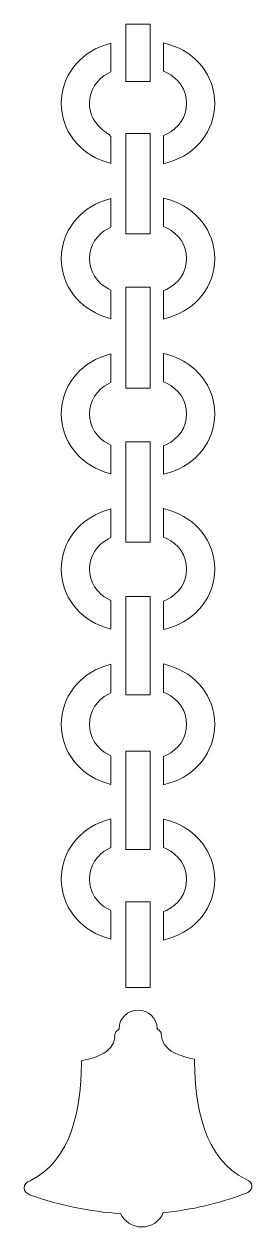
# Model space of a CAD drawing. Header units: millimetres. Extents: x -21 to 21, y -111 to 111.
import ezdxf

# ---------------------------------------------------------------- set-up
doc = ezdxf.new("R2010")
doc.units = ezdxf.units.MM
doc.header["$MEASUREMENT"] = 0
doc.layers.add('Layer 1', color=7, linetype='Continuous')

msp = doc.modelspace()

# ---------------------------------------------------------------- linework, layer by layer
at = {"layer": 'Layer 1', "color": 250, "lineweight": 20}
for points, knots in [([(-2.2864, 110.8958), (-2.2864, 110.8958), (2.1853, 110.8958), (2.1853, 110.8958), (2.1853, 110.8958), (2.1853, 100.3091), (2.1853, 100.3091), (2.1853, 100.3091), (-2.2864, 100.3091), (-2.2864, 100.3091), (-2.2864, 100.3091), (-2.2864, 110.8958), (-2.2864, 110.8958)], [0, 0, 0, 0, 0.25, 0.25, 0.25, 0.5, 0.5, 0.5, 0.75, 0.75, 0.75, 1, 1, 1, 1]), ([(-5.038, 89.8178), (-5.038, 89.8178), (-5.038, 85.1726), (-5.038, 85.1726), (-5.038, 85.1726), (-6.1683, 85.5409), (-6.1683, 85.5409), (-10.8449, 87.0648), (-14.2095, 91.2918), (-14.2095, 96.2713), (-14.2095, 101.2509), (-10.845, 105.4772), (-6.1683, 107.001), (-6.1683, 107.001), (-5.038, 107.3694), (-5.038, 107.3694), (-5.038, 107.3694), (-5.038, 102.0745), (-5.038, 102.0745), (-5.038, 102.0745), (-5.508, 101.8341), (-5.508, 101.8341), (-7.6129, 100.7573), (-9.0218, 98.6615), (-9.0218, 96.2713), (-9.0218, 94.6409), (-8.3419, 93.2181), (-7.2483, 92.0389), (-6.8713, 91.6325), (-6.4498, 91.26), (-6.0018, 90.9334), (-5.8706, 90.8378), (-5.7365, 90.7458), (-5.5995, 90.6585), (-5.5627, 90.635), (-5.5256, 90.612), (-5.4884, 90.5891), (-5.4739, 90.5802), (-5.4595, 90.5713), (-5.4451, 90.5622), (-5.4269, 90.5506), (-5.4091, 90.5385), (-5.3917, 90.5257), (-5.3451, 90.4915), (-5.3021, 90.4529), (-5.2632, 90.4103), (-5.1032, 90.2348), (-5.0338, 90.0237), (-5.038, 89.8178)], [0, 0, 0, 0, 0.0625, 0.0625, 0.0625, 0.125, 0.125, 0.125, 0.1875, 0.1875, 0.1875, 0.25, 0.25, 0.25, 0.3125, 0.3125, 0.3125, 0.375, 0.375, 0.375, 0.4375, 0.4375, 0.4375, 0.5, 0.5, 0.5, 0.5625, 0.5625, 0.5625, 0.625, 0.625, 0.625, 0.6875, 0.6875, 0.6875, 0.75, 0.75, 0.75, 0.8125, 0.8125, 0.8125, 0.875, 0.875, 0.875, 0.9375, 0.9375, 0.9375, 1, 1, 1, 1]), ([(5.7882, 107.0885), (10.5992, 105.6474), (14.1077, 101.3583), (14.1077, 96.2713), (14.1077, 91.1846), (10.5987, 86.8961), (5.7883, 85.4548), (5.7883, 85.4548), (4.6776, 85.1221), (4.6776, 85.1221), (4.6776, 85.1221), (4.6776, 90.3643), (4.6776, 90.3643), (4.6776, 90.3643), (5.1767, 90.5964), (5.1767, 90.5964), (7.401, 91.6308), (8.92, 93.7887), (8.92, 96.2713), (8.92, 98.754), (7.4016, 100.9107), (5.1769, 101.9446), (5.1769, 101.9446), (4.6776, 102.1766), (4.6776, 102.1766), (4.6776, 102.1766), (4.6776, 107.4211), (4.6776, 107.4211), (4.6776, 107.4211), (5.7882, 107.0885), (5.7882, 107.0885)], [0, 0, 0, 0, 0.1, 0.1, 0.1, 0.2, 0.2, 0.2, 0.3, 0.3, 0.3, 0.4, 0.4, 0.4, 0.5, 0.5, 0.5, 0.6, 0.6, 0.6, 0.7, 0.7, 0.7, 0.8, 0.8, 0.8, 0.9, 0.9, 0.9, 1, 1, 1, 1]), ([(-2.2864, 90.6915), (-2.2864, 90.6915), (2.1853, 90.6915), (2.1853, 90.6915), (2.1853, 90.6915), (2.1853, 72.171), (2.1853, 72.171), (2.1853, 72.171), (-2.2864, 72.171), (-2.2864, 72.171), (-2.2864, 72.171), (-2.2864, 90.6915), (-2.2864, 90.6915)], [0, 0, 0, 0, 0.25, 0.25, 0.25, 0.5, 0.5, 0.5, 0.75, 0.75, 0.75, 1, 1, 1, 1]), ([(-6.1681, 56.8995), (-10.8449, 58.4217), (-14.2095, 62.6497), (-14.2095, 67.6286), (-14.2095, 72.6081), (-10.8449, 76.835), (-6.1683, 78.359), (-6.1683, 78.359), (-5.038, 78.7273), (-5.038, 78.7273), (-5.038, 78.7273), (-5.038, 73.4309), (-5.038, 73.4309), (-5.038, 73.4309), (-5.5081, 73.1906), (-5.5081, 73.1906), (-7.6135, 72.1143), (-9.0218, 70.0189), (-9.0218, 67.6286), (-9.0218, 65.2381), (-7.6135, 63.1426), (-5.5081, 62.0663), (-5.5081, 62.0663), (-5.038, 61.826), (-5.038, 61.826), (-5.038, 61.826), (-5.038, 56.5317), (-5.038, 56.5317), (-5.038, 56.5317), (-6.1681, 56.8995), (-6.1681, 56.8995)], [0, 0, 0, 0, 0.1, 0.1, 0.1, 0.2, 0.2, 0.2, 0.3, 0.3, 0.3, 0.4, 0.4, 0.4, 0.5, 0.5, 0.5, 0.6, 0.6, 0.6, 0.7, 0.7, 0.7, 0.8, 0.8, 0.8, 0.9, 0.9, 0.9, 1, 1, 1, 1]), ([(5.7883, 78.445), (10.5992, 77.0036), (14.1077, 72.7157), (14.1077, 67.6286), (14.1077, 62.5418), (10.5989, 58.2531), (5.7883, 56.8121), (5.7883, 56.8121), (4.6776, 56.4794), (4.6776, 56.4794), (4.6776, 56.4794), (4.6776, 61.7215), (4.6776, 61.7215), (4.6776, 61.7215), (5.1766, 61.9537), (5.1766, 61.9537), (7.4009, 62.9886), (8.92, 65.1456), (8.92, 67.6286), (8.92, 70.1114), (7.4007, 72.2685), (5.1765, 73.3035), (5.1765, 73.3035), (4.6776, 73.5357), (4.6776, 73.5357), (4.6776, 73.5357), (4.6776, 78.7778), (4.6776, 78.7778), (4.6776, 78.7778), (5.7883, 78.445), (5.7883, 78.445)], [0, 0, 0, 0, 0.1, 0.1, 0.1, 0.2, 0.2, 0.2, 0.3, 0.3, 0.3, 0.4, 0.4, 0.4, 0.5, 0.5, 0.5, 0.6, 0.6, 0.6, 0.7, 0.7, 0.7, 0.8, 0.8, 0.8, 0.9, 0.9, 0.9, 1, 1, 1, 1]), ([(-2.2864, 62.3687), (-2.2864, 62.3687), (2.1853, 62.3687), (2.1853, 62.3687), (2.1853, 62.3687), (2.1853, 43.7401), (2.1853, 43.7401), (2.1853, 43.7401), (-2.2864, 43.7401), (-2.2864, 43.7401), (-2.2864, 43.7401), (-2.2864, 62.3687), (-2.2864, 62.3687)], [0, 0, 0, 0, 0.25, 0.25, 0.25, 0.5, 0.5, 0.5, 0.75, 0.75, 0.75, 1, 1, 1, 1]), ([(-6.1683, 28.2561), (-10.8444, 29.7798), (-14.2095, 34.0066), (-14.2095, 38.9856), (-14.2095, 43.9654), (-10.845, 48.1921), (-6.1684, 49.7163), (-6.1684, 49.7163), (-5.038, 50.0847), (-5.038, 50.0847), (-5.038, 50.0847), (-5.038, 44.7878), (-5.038, 44.7878), (-5.038, 44.7878), (-5.5084, 44.5475), (-5.5084, 44.5475), (-7.6139, 43.4718), (-9.0218, 41.3757), (-9.0218, 38.9856), (-9.0218, 36.5953), (-7.6128, 34.4995), (-5.508, 33.4228), (-5.508, 33.4228), (-5.038, 33.1823), (-5.038, 33.1823), (-5.038, 33.1823), (-5.038, 27.8878), (-5.038, 27.8878), (-5.038, 27.8878), (-6.1683, 28.2561), (-6.1683, 28.2561)], [0, 0, 0, 0, 0.1, 0.1, 0.1, 0.2, 0.2, 0.2, 0.3, 0.3, 0.3, 0.4, 0.4, 0.4, 0.5, 0.5, 0.5, 0.6, 0.6, 0.6, 0.7, 0.7, 0.7, 0.8, 0.8, 0.8, 0.9, 0.9, 0.9, 1, 1, 1, 1]), ([(5.7885, 49.8037), (10.5987, 48.361), (14.1077, 44.0726), (14.1077, 38.9856), (14.1077, 33.8983), (10.599, 29.6106), (5.7885, 28.1684), (5.7885, 28.1684), (4.6776, 27.8354), (4.6776, 27.8354), (4.6776, 27.8354), (4.6776, 33.0805), (4.6776, 33.0805), (4.6776, 33.0805), (5.1769, 33.3125), (5.1769, 33.3125), (7.4016, 34.3464), (8.92, 36.5028), (8.92, 38.9856), (8.92, 41.4681), (7.4012, 43.6263), (5.1768, 44.6604), (5.1768, 44.6604), (4.6776, 44.8925), (4.6776, 44.8925), (4.6776, 44.8925), (4.6776, 50.1368), (4.6776, 50.1368), (4.6776, 50.1368), (5.7885, 49.8037), (5.7885, 49.8037)], [0, 0, 0, 0, 0.1, 0.1, 0.1, 0.2, 0.2, 0.2, 0.3, 0.3, 0.3, 0.4, 0.4, 0.4, 0.5, 0.5, 0.5, 0.6, 0.6, 0.6, 0.7, 0.7, 0.7, 0.8, 0.8, 0.8, 0.9, 0.9, 0.9, 1, 1, 1, 1]), ([(-2.2864, 33.8435), (-2.2864, 33.8435), (2.1853, 33.8435), (2.1853, 33.8435), (2.1853, 33.8435), (2.1853, 15.3108), (2.1853, 15.3108), (2.1853, 15.3108), (-2.2864, 15.3108), (-2.2864, 15.3108), (-2.2864, 15.3108), (-2.2864, 33.8435), (-2.2864, 33.8435)], [0, 0, 0, 0, 0.25, 0.25, 0.25, 0.5, 0.5, 0.5, 0.75, 0.75, 0.75, 1, 1, 1, 1]), ([(-6.1681, -0.3869), (-10.8452, 1.1362), (-14.2095, 5.3635), (-14.2095, 10.343), (-14.2095, 15.3221), (-10.8445, 19.5488), (-6.1683, 21.0725), (-6.1683, 21.0725), (-5.038, 21.4408), (-5.038, 21.4408), (-5.038, 21.4408), (-5.038, 16.1461), (-5.038, 16.1461), (-5.038, 16.1461), (-5.5081, 15.9058), (-5.5081, 15.9058), (-7.6132, 14.8296), (-9.0218, 12.7329), (-9.0218, 10.343), (-9.0218, 7.9529), (-7.6133, 5.8564), (-5.5081, 4.7801), (-5.5081, 4.7801), (-5.038, 4.5398), (-5.038, 4.5398), (-5.038, 4.5398), (-5.038, -0.7548), (-5.038, -0.7548), (-5.038, -0.7548), (-6.1681, -0.3869), (-6.1681, -0.3869)], [0, 0, 0, 0, 0.1, 0.1, 0.1, 0.2, 0.2, 0.2, 0.3, 0.3, 0.3, 0.4, 0.4, 0.4, 0.5, 0.5, 0.5, 0.6, 0.6, 0.6, 0.7, 0.7, 0.7, 0.8, 0.8, 0.8, 0.9, 0.9, 0.9, 1, 1, 1, 1]), ([(5.7884, 21.1607), (10.5995, 19.7187), (14.1077, 15.4306), (14.1077, 10.343), (14.1077, 5.2556), (10.5997, 0.967), (5.7883, -0.4743), (5.7883, -0.4743), (4.6776, -0.8071), (4.6776, -0.8071), (4.6776, -0.8071), (4.6776, 4.4368), (4.6776, 4.4368), (4.6776, 4.4368), (5.1769, 4.6688), (5.1769, 4.6688), (7.4015, 5.7027), (8.92, 7.8606), (8.92, 10.343), (8.92, 12.8261), (7.4014, 14.9824), (5.1767, 16.017), (5.1767, 16.017), (4.6776, 16.2491), (4.6776, 16.2491), (4.6776, 16.2491), (4.6776, 21.4937), (4.6776, 21.4937), (4.6776, 21.4937), (5.7884, 21.1607), (5.7884, 21.1607)], [0, 0, 0, 0, 0.1, 0.1, 0.1, 0.2, 0.2, 0.2, 0.3, 0.3, 0.3, 0.4, 0.4, 0.4, 0.5, 0.5, 0.5, 0.6, 0.6, 0.6, 0.7, 0.7, 0.7, 0.8, 0.8, 0.8, 0.9, 0.9, 0.9, 1, 1, 1, 1]), ([(-2.2864, 5.2951), (-2.2864, 5.2951), (2.1853, 5.2951), (2.1853, 5.2951), (2.1853, 5.2951), (2.1853, -12.8553), (2.1853, -12.8553), (2.1853, -12.8553), (-2.2864, -12.8553), (-2.2864, -12.8553), (-2.2864, -12.8553), (-2.2864, 5.2951), (-2.2864, 5.2951)], [0, 0, 0, 0, 0.25, 0.25, 0.25, 0.5, 0.5, 0.5, 0.75, 0.75, 0.75, 1, 1, 1, 1]), ([(-6.1683, -29.0303), (-10.8453, -27.5063), (-14.2095, -23.279), (-14.2095, -18.2992), (-14.2095, -13.3202), (-10.844, -9.0937), (-6.1685, -7.5695), (-6.1685, -7.5695), (-5.038, -7.2009), (-5.038, -7.2009), (-5.038, -7.2009), (-5.038, -12.4977), (-5.038, -12.4977), (-5.038, -12.4977), (-5.5081, -12.738), (-5.5081, -12.738), (-7.6131, -13.8141), (-9.0218, -15.9091), (-9.0218, -18.2992), (-9.0218, -20.6896), (-7.6142, -22.786), (-5.5084, -23.8619), (-5.5084, -23.8619), (-5.038, -24.1021), (-5.038, -24.1021), (-5.038, -24.1021), (-5.038, -29.3987), (-5.038, -29.3987), (-5.038, -29.3987), (-6.1683, -29.0303), (-6.1683, -29.0303)], [0, 0, 0, 0, 0.1, 0.1, 0.1, 0.2, 0.2, 0.2, 0.3, 0.3, 0.3, 0.4, 0.4, 0.4, 0.5, 0.5, 0.5, 0.6, 0.6, 0.6, 0.7, 0.7, 0.7, 0.8, 0.8, 0.8, 0.9, 0.9, 0.9, 1, 1, 1, 1]), ([(5.7883, -7.4835), (10.5987, -8.9245), (14.1077, -13.2125), (14.1077, -18.2992), (14.1077, -23.3862), (10.5992, -27.675), (5.7883, -29.1164), (5.7883, -29.1164), (4.6776, -29.4491), (4.6776, -29.4491), (4.6776, -29.4491), (4.6776, -24.2069), (4.6776, -24.2069), (4.6776, -24.2069), (5.1767, -23.9748), (5.1767, -23.9748), (7.4015, -22.9402), (8.92, -20.7821), (8.92, -18.2992), (8.92, -15.8165), (7.401, -13.6601), (5.1768, -12.6259), (5.1768, -12.6259), (4.6776, -12.3938), (4.6776, -12.3938), (4.6776, -12.3938), (4.6776, -7.1507), (4.6776, -7.1507), (4.6776, -7.1507), (5.7883, -7.4835), (5.7883, -7.4835)], [0, 0, 0, 0, 0.1, 0.1, 0.1, 0.2, 0.2, 0.2, 0.3, 0.3, 0.3, 0.4, 0.4, 0.4, 0.5, 0.5, 0.5, 0.6, 0.6, 0.6, 0.7, 0.7, 0.7, 0.8, 0.8, 0.8, 0.9, 0.9, 0.9, 1, 1, 1, 1]), ([(-2.2864, -23.2376), (-2.2864, -23.2376), (2.1853, -23.2376), (2.1853, -23.2376), (2.1853, -23.2376), (2.1853, -41.388), (2.1853, -41.388), (2.1853, -41.388), (-2.2864, -41.388), (-2.2864, -41.388), (-2.2864, -41.388), (-2.2864, -23.2376), (-2.2864, -23.2376)], [0, 0, 0, 0, 0.25, 0.25, 0.25, 0.5, 0.5, 0.5, 0.75, 0.75, 0.75, 1, 1, 1, 1]), ([(-6.1683, -57.563), (-10.8453, -56.039), (-14.2095, -51.8117), (-14.2095, -46.8319), (-14.2095, -41.8529), (-10.844, -37.6264), (-6.1685, -36.1022), (-6.1685, -36.1022), (-5.038, -35.7336), (-5.038, -35.7336), (-5.038, -35.7336), (-5.038, -41.0304), (-5.038, -41.0304), (-5.038, -41.0304), (-5.5081, -41.2707), (-5.5081, -41.2707), (-7.6131, -42.3468), (-9.0218, -44.4418), (-9.0218, -46.8319), (-9.0218, -49.2223), (-7.6142, -51.3187), (-5.5084, -52.3946), (-5.5084, -52.3946), (-5.038, -52.6348), (-5.038, -52.6348), (-5.038, -52.6348), (-5.038, -57.9314), (-5.038, -57.9314), (-5.038, -57.9314), (-6.1683, -57.563), (-6.1683, -57.563)], [0, 0, 0, 0, 0.1, 0.1, 0.1, 0.2, 0.2, 0.2, 0.3, 0.3, 0.3, 0.4, 0.4, 0.4, 0.5, 0.5, 0.5, 0.6, 0.6, 0.6, 0.7, 0.7, 0.7, 0.8, 0.8, 0.8, 0.9, 0.9, 0.9, 1, 1, 1, 1]), ([(5.7884, -36.1265), (10.599, -37.5683), (14.1077, -41.8554), (14.1077, -46.9426), (14.1077, -52.0298), (10.5993, -56.3179), (5.7883, -57.7591), (5.7883, -57.7591), (4.6776, -58.0918), (4.6776, -58.0918), (4.6776, -58.0918), (4.6776, -52.848), (4.6776, -52.848), (4.6776, -52.848), (5.177, -52.616), (5.177, -52.616), (7.4017, -51.5821), (8.92, -49.4253), (8.92, -46.9426), (8.92, -44.4601), (7.401, -42.3022), (5.1767, -41.2678), (5.1767, -41.2678), (4.6776, -41.0357), (4.6776, -41.0357), (4.6776, -41.0357), (4.6776, -35.7935), (4.6776, -35.7935), (4.6776, -35.7935), (5.7884, -36.1265), (5.7884, -36.1265)], [0, 0, 0, 0, 0.1, 0.1, 0.1, 0.2, 0.2, 0.2, 0.3, 0.3, 0.3, 0.4, 0.4, 0.4, 0.5, 0.5, 0.5, 0.6, 0.6, 0.6, 0.7, 0.7, 0.7, 0.8, 0.8, 0.8, 0.9, 0.9, 0.9, 1, 1, 1, 1]), ([(-2.2864, -51.045), (-2.2864, -51.045), (2.1853, -51.045), (2.1853, -51.045), (2.1853, -51.045), (2.1853, -66.8426), (2.1853, -66.8426), (2.1853, -66.8426), (-2.2864, -66.8426), (-2.2864, -66.8426), (-2.2864, -66.8426), (-2.2864, -51.045), (-2.2864, -51.045)], [0, 0, 0, 0, 0.25, 0.25, 0.25, 0.5, 0.5, 0.5, 0.75, 0.75, 0.75, 1, 1, 1, 1]), ([(4.6014, -108.3708), (3.9838, -109.9733), (2.3786, -111.0204), (0.6268, -111.0204), (-1.0622, -111.0204), (-2.6221, -110.0456), (-3.2835, -108.5259), (-8.9626, -108.227), (-14.519, -107.0435), (-19.8782, -105.1395), (-19.8782, -105.1395), (-19.8941, -105.1338), (-19.8941, -105.1338), (-19.8941, -105.1338), (-19.9098, -105.1275), (-19.9098, -105.1275), (-20.4782, -104.9001), (-21.0547, -104.5128), (-21.0547, -103.8259), (-21.0547, -103.1551), (-20.4968, -102.7568), (-19.9575, -102.5082), (-12.1302, -98.7304), (-10.5934, -88.8384), (-10.482, -81.05), (-10.482, -81.05), (-10.4722, -80.3598), (-10.4722, -80.3598), (-10.4722, -80.3598), (-9.7966, -80.2178), (-9.7966, -80.2178), (-7.5512, -79.7458), (-4.7447, -78.7453), (-4.3171, -76.1885), (-4.4088, -75.7967), (-4.3462, -75.3956), (-4.1102, -75.0485), (-3.9627, -74.8315), (-3.7659, -74.6618), (-3.5455, -74.5268), (-3.5468, -74.489), (-3.5474, -74.4512), (-3.5474, -74.4134), (-3.5474, -72.4947), (-1.9215, -71.0305), (-0.0337, -71.0305), (1.8543, -71.0305), (3.4808, -72.4943), (3.4808, -74.4134), (3.4808, -74.4384), (3.4805, -74.4634), (3.4799, -74.4885), (3.6761, -74.6007), (3.8561, -74.738), (4.0031, -74.9086), (4.0031, -74.9086), (4.1966, -75.1329), (4.1966, -75.1329), (4.1966, -75.1329), (4.2115, -75.4287), (4.2115, -75.4287), (4.3576, -78.3312), (7.2398, -79.4199), (9.6947, -79.9357), (9.6947, -79.9357), (10.3704, -80.0776), (10.3704, -80.0776), (10.3704, -80.0776), (10.3802, -80.7679), (10.3802, -80.7679), (10.4916, -88.5575), (12.0284, -98.4491), (19.8556, -102.2278), (20.3948, -102.4761), (20.9529, -102.8741), (20.9529, -103.5449), (20.9529, -104.2317), (20.3763, -104.6189), (19.808, -104.8463), (19.808, -104.8463), (19.7881, -104.8539), (19.7881, -104.8539), (14.8889, -106.6752), (9.8058, -107.8923), (4.6014, -108.3708)], [0, 0, 0, 0, 0.03571429, 0.03571429, 0.03571429, 0.07142857, 0.07142857, 0.07142857, 0.10714286, 0.10714286, 0.10714286, 0.14285714, 0.14285714, 0.14285714, 0.17857143, 0.17857143, 0.17857143, 0.21428571, 0.21428571, 0.21428571, 0.25, 0.25, 0.25, 0.28571429, 0.28571429, 0.28571429, 0.32142857, 0.32142857, 0.32142857, 0.35714286, 0.35714286, 0.35714286, 0.39285714, 0.39285714, 0.39285714, 0.42857143, 0.42857143, 0.42857143, 0.46428571, 0.46428571, 0.46428571, 0.5, 0.5, 0.5, 0.53571429, 0.53571429, 0.53571429, 0.57142857, 0.57142857, 0.57142857, 0.60714286, 0.60714286, 0.60714286, 0.64285714, 0.64285714, 0.64285714, 0.67857143, 0.67857143, 0.67857143, 0.71428571, 0.71428571, 0.71428571, 0.75, 0.75, 0.75, 0.78571429, 0.78571429, 0.78571429, 0.82142857, 0.82142857, 0.82142857, 0.85714286, 0.85714286, 0.85714286, 0.89285714, 0.89285714, 0.89285714, 0.92857143, 0.92857143, 0.92857143, 0.96428571, 0.96428571, 0.96428571, 1, 1, 1, 1])]:
    msp.add_open_spline(points, degree=3, knots=knots, dxfattribs=at)

doc.saveas('drawing.dxf')
